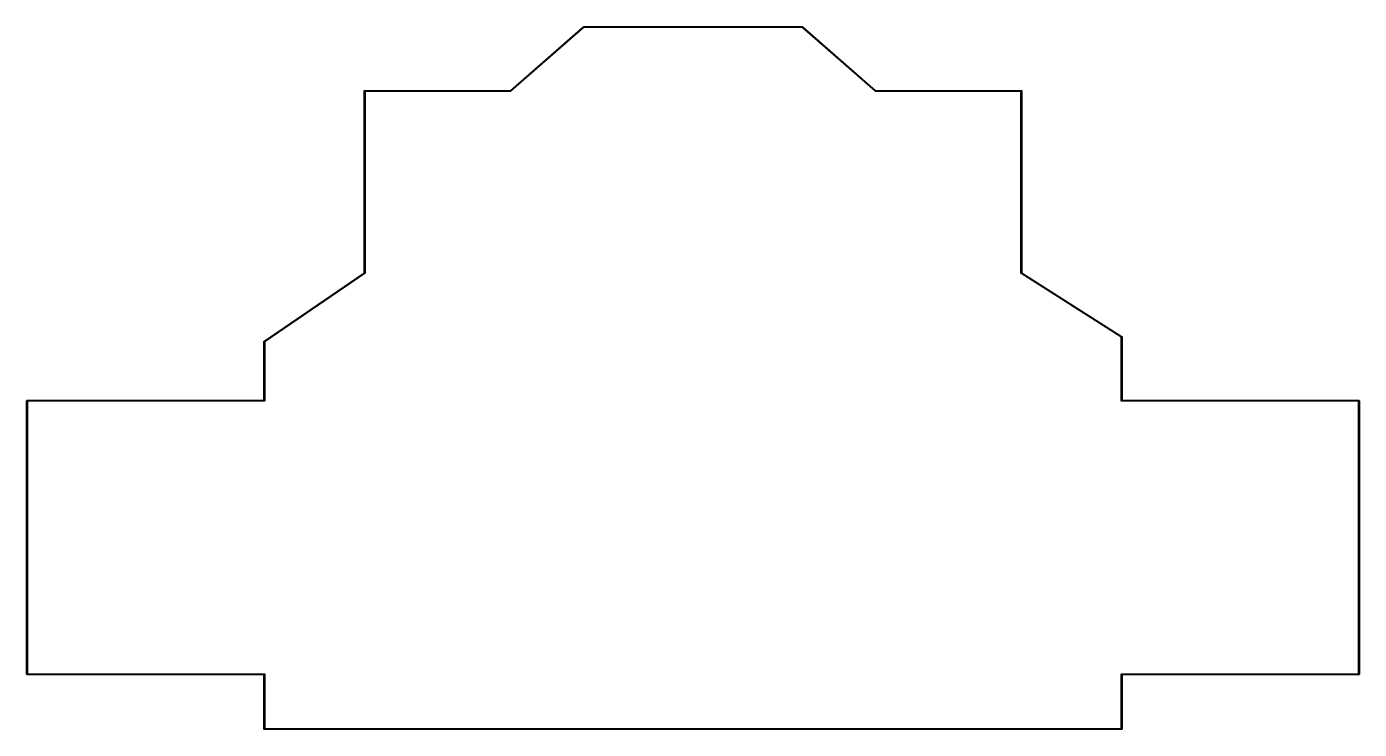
# Model space of a CAD drawing. Extents: x 2.01 to 7.76, y -5 to -1.97.
import ezdxf

# ---------------------------------------------------------------- set-up
doc = ezdxf.new("R2010")
doc.units = 0
doc.header["$MEASUREMENT"] = 0
doc.layers.add('BLACK', color=7, linetype='CONTINUOUS')

msp = doc.modelspace()

# ---------------------------------------------------------------- linework, layer by layer
at = {"layer": 'BLACK', "linetype": 'CONTINUOUS'}
for p, q in [((4.09375, -2.24213), (4.40815, -1.96702)), ((4.41019, -1.97047), (4.09578, -2.24558)), ((4.40815, -1.96702), (4.40881, -1.9668)), ((4.40881, -1.9668), (4.40945, -1.96654)), ((4.40945, -1.96654), (4.88189, -1.96654)), ((4.88189, -1.97047), (4.41019, -1.97047)), ((4.88189, -1.96654), (5.35433, -1.96654)), ((5.35359, -1.97047), (4.88189, -1.97047)), ((5.668, -2.24558), (5.35359, -1.97047)), ((5.35433, -1.96654), (5.35497, -1.9668)), ((5.35497, -1.9668), (5.35563, -1.96702)), ((5.35563, -1.96702), (5.67003, -2.24213)), ((3.4626, -2.24409), (3.46318, -2.2427)), ((3.46318, -2.2427), (3.46457, -2.24213)), ((3.46457, -2.24213), (4.09375, -2.24213)), ((5.67003, -2.24213), (6.29921, -2.24213)), ((6.29921, -2.24213), (6.3006, -2.2427)), ((6.3006, -2.2427), (6.30118, -2.24409)), ((3.4626, -3.03046), (3.4626, -2.24409)), ((4.09449, -2.24606), (3.46654, -2.24606)), ((3.46654, -2.24606), (3.46654, -3.0315)), ((4.09513, -2.2458), (4.09449, -2.24606)), ((4.09578, -2.24558), (4.09513, -2.2458)), ((5.66865, -2.2458), (5.668, -2.24558)), ((5.66929, -2.24606), (5.66865, -2.2458)), ((6.29724, -2.24606), (5.66929, -2.24606)), ((6.29724, -3.0315), (6.29724, -2.24606)), ((6.30118, -2.24409), (6.30118, -3.03042)), ((3.03039, -3.32515), (3.4626, -3.03046)), ((3.46568, -3.03312), (3.03346, -3.32781)), ((3.46578, -3.03296), (3.46568, -3.03312)), ((3.46596, -3.03289), (3.46578, -3.03296)), ((3.46618, -3.03235), (3.46596, -3.03289)), ((3.4665, -3.03186), (3.46618, -3.03235)), ((3.46654, -3.0315), (3.46646, -3.03167)), ((3.46646, -3.03167), (3.4665, -3.03186)), ((6.29733, -3.0317), (6.29724, -3.0315)), ((6.29729, -3.03192), (6.29733, -3.0317)), ((6.29761, -3.03238), (6.29729, -3.03192)), ((6.29782, -3.03289), (6.29761, -3.03238)), ((6.29803, -3.03297), (6.29782, -3.03289)), ((6.29816, -3.03316), (6.29803, -3.03297)), ((6.73031, -3.30817), (6.29816, -3.03316)), ((6.30118, -3.03042), (6.73334, -3.30543)), ((3.02953, -3.32677), (3.0296, -3.32659)), ((3.02953, -3.58071), (3.02953, -3.32677)), ((3.02956, -3.32641), (3.02988, -3.32592)), ((3.0296, -3.32659), (3.02956, -3.32641)), ((3.02988, -3.32592), (3.0301, -3.32538)), ((3.0301, -3.32538), (3.03028, -3.32531)), ((3.03028, -3.32531), (3.03039, -3.32515)), ((3.03346, -3.32781), (3.03346, -3.58268)), ((6.73031, -3.58268), (6.73031, -3.30817)), ((6.73334, -3.30543), (6.73347, -3.30561)), ((6.73347, -3.30561), (6.73368, -3.30569)), ((6.73368, -3.30569), (6.73389, -3.30621)), ((6.73389, -3.30621), (6.73421, -3.30666)), ((6.73421, -3.30666), (6.73417, -3.30688)), ((6.73417, -3.30688), (6.73425, -3.30709)), ((6.73425, -3.30709), (6.73425, -3.58071)), ((2.00591, -3.58268), (2.00648, -3.58129)), ((2.00591, -4.17323), (2.00591, -3.58268)), ((2.00648, -3.58129), (2.00787, -3.58071)), ((2.00787, -3.58071), (3.02953, -3.58071)), ((3.0315, -3.58465), (2.00984, -3.58465)), ((2.00984, -3.58465), (2.00984, -4.17323)), ((3.03289, -3.58407), (3.0315, -3.58465)), ((3.03346, -3.58268), (3.03289, -3.58407)), ((6.73089, -3.58407), (6.73031, -3.58268)), ((6.73228, -3.58465), (6.73089, -3.58407)), ((7.75394, -3.58465), (6.73228, -3.58465)), ((6.73425, -3.58071), (7.75591, -3.58071)), ((7.75394, -4.76181), (7.75394, -3.58465)), ((7.75591, -3.58071), (7.7573, -3.58129)), ((7.7573, -3.58129), (7.75787, -3.58268)), ((7.75787, -3.58268), (7.75787, -4.76378)), ((2.00591, -4.76378), (2.00591, -4.17323)), ((2.00984, -4.17323), (2.00984, -4.76181)), ((2.00648, -4.76517), (2.00591, -4.76378)), ((2.00787, -4.76575), (2.00648, -4.76517)), ((2.08661, -4.76575), (2.00787, -4.76575)), ((2.00984, -4.76181), (2.08661, -4.76181)), ((2.08661, -4.76181), (3.0315, -4.76181)), ((3.02953, -4.76575), (2.08661, -4.76575)), ((3.02953, -5), (3.02953, -4.76575)), ((3.0315, -4.76181), (3.03289, -4.76239)), ((3.03289, -4.76239), (3.03346, -4.76378)), ((3.03346, -4.76378), (3.03346, -4.99803)), ((6.73031, -4.76378), (6.73089, -4.76239)), ((6.73031, -4.99803), (6.73031, -4.76378)), ((6.73089, -4.76239), (6.73228, -4.76181)), ((6.73228, -4.76181), (7.75394, -4.76181)), ((7.75591, -4.76575), (6.73425, -4.76575)), ((6.73425, -4.76575), (6.73425, -5)), ((7.7573, -4.76517), (7.75591, -4.76575)), ((7.75787, -4.76378), (7.7573, -4.76517)), ((3.0301, -5.00139), (3.02953, -5)), ((3.0315, -5.00197), (3.0301, -5.00139)), ((6.73228, -5.00197), (3.0315, -5.00197)), ((3.03346, -4.99803), (6.73031, -4.99803)), ((6.73368, -5.00139), (6.73228, -5.00197)), ((6.73425, -5), (6.73368, -5.00139))]:
    msp.add_line(p, q, dxfattribs=at)

doc.saveas('drawing.dxf')
